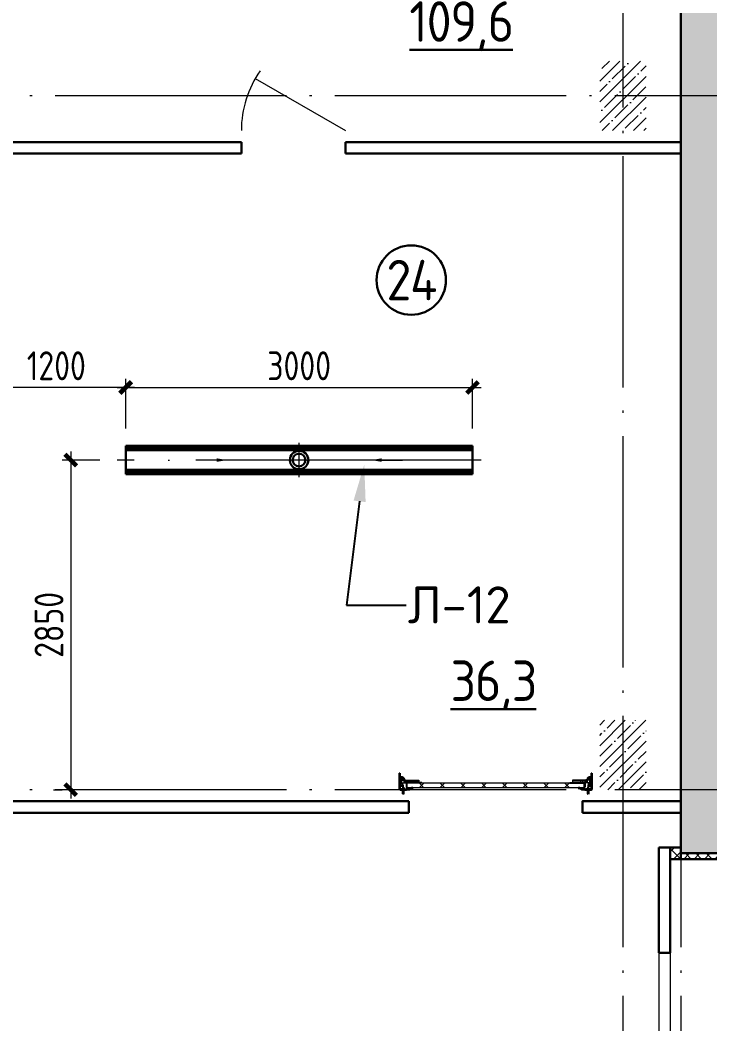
# Model space of a CAD drawing. Extents: x -965262 to 1142518, y -357520 to 71675.
# Drawn here: x -21191 to -15225, y -225177 to -216497 of the extents above; entities that cross this region are included whole.
import ezdxf
from ezdxf import colors
from ezdxf.entities.mleader import LeaderData, LeaderLine
from ezdxf.math import Vec2, Vec3

# ---------------------------------------------------------------- set-up
doc = ezdxf.new("R2010")
doc.units = 0
doc.header["$LTSCALE"] = 10
doc.linetypes.add('ACAD_ISO04W100', pattern=[30, 24, -3, 0, -3])
doc.linetypes.add('DOTE', pattern=[2.42, 2, -0.2, 0.02, -0.2])
doc.layers.get('0').update_dxf_attribs({"linetype": 'CONTINUOUS', "lineweight": 30})
doc.layers.get('Defpoints').update_dxf_attribs({"linetype": 'CONTINUOUS'})
doc.layers.add('DOTE', color=7, linetype='DOTE', lineweight=9)
doc.layers.add('Полы_лотки', color=7, linetype='CONTINUOUS', lineweight=30)
doc.styles.add('GOST-2.304_Type-B', font='isocpeur.ttf', dxfattribs={"width": 0.9})
doc.styles.get("Standard").update_dxf_attribs({"font": 'isocpeur.ttf', "height": 300})
doc.styles.add('ГОСТ 2м', font='isocpeur.ttf', dxfattribs={"width": 0.8, "height": 250})
doc.dimstyles.new('ГОСТ 2м', dxfattribs={"dimtxt": 250, "dimasz": 100, "dimexe": 75, "dimexo": 150, "dimgap": 62.5, "dimtad": 1, "dimdec": 0, "dimtxsty": 'ГОСТ 2м', "dimblk": 'ARCHTICK', "dimcen": 150, "dimdle": 75, "dimclrd": 256, "dimclre": 256, "dimclrt": 256, "dimadec": 0, "dimazin": 0, "dimtfac": 1, "dimtdec": 0, "dimtmove": 0, "dimatfit": 3, "dimldrblk": 'OBLIQUE', "dimfxl": 1, "dimlwd": 15, "dimlwe": 15, "dimarcsym": 0})
pattern_1 = [(45, (-49229.33, -272886.6), (-89.80256, 89.80256), []), (45, (-49139.53, -272886.6), (-89.80256, 89.80256), [158.75, -31.75, 0, -31.75])]

# ---------------------------------------------------------------- blocks, each defined once
blk = doc.blocks.new('anchor.bolt')
for p, q in [((-0.07, 0), (-0.07, -0.72)), ((0.07, 0), (0.07, -0.06)), ((-0.1, -0.04), (-0.07, -0.03)), ((-0.1, -0.04), (0.09, -0.06)), ((0.07, -0.07), (-0.1, -0.04)), ((-0.1, -0.11), (-0.07, -0.1)), ((-0.1, -0.11), (0.09, -0.13)), ((0.07, -0.14), (-0.1, -0.11)), ((-0.1, -0.18), (-0.07, -0.17)), ((-0.1, -0.18), (0.09, -0.2)), ((0.07, -0.21), (-0.1, -0.18)), ((-0.1, -0.25), (-0.07, -0.24)), ((-0.1, -0.25), (0.09, -0.27)), ((0.07, -0.28), (-0.1, -0.25)), ((-0.1, -0.32), (-0.07, -0.31)), ((-0.1, -0.32), (0.09, -0.34)), ((0.07, -0.35), (-0.1, -0.32)), ((-0.1, -0.39), (-0.07, -0.38)), ((-0.1, -0.39), (0.09, -0.41)), ((0.07, -0.42), (-0.1, -0.39)), ((-0.1, -0.46), (-0.07, -0.45)), ((-0.1, -0.46), (0.09, -0.48)), ((0.07, -0.49), (-0.1, -0.46)), ((-0.1, -0.53), (-0.07, -0.52)), ((-0.1, -0.53), (0.09, -0.55)), ((0.07, -0.56), (-0.1, -0.53)), ((-0.09, -0.6), (-0.07, -0.59)), ((-0.09, -0.6), (0.09, -0.62)), ((0.07, -0.63), (-0.09, -0.6)), ((-0.07, -0.72), (0, -0.8)), ((-0.04, -0.62), (-0.06, -0.63)), ((-0.06, -0.64), (-0.06, -0.63)), ((-0.06, -0.73), (-0.06, -0.64)), ((0, -0.79), (-0.06, -0.73)), ((-0.01, -0.63), (-0.04, -0.62)), ((-0.03, -0.63), (0, -0.79)), ((-0.03, -0.63), (0.01, -0.78)), ((-0.02, -0.63), (0.01, -0.77)), ((-0.01, -0.63), (0.02, -0.76)), ((0.03, -0.69), (-0.01, -0.63)), ((0, -0.64), (0.03, -0.75)), ((0, -0.8), (0.07, -0.72)), ((0, -0.79), (0.03, -0.74)), ((0.01, -0.66), (0.03, -0.74)), ((0.03, -0.74), (0.03, -0.69)), ((0.07, -0.06), (0.09, -0.06)), ((0.09, -0.06), (0.07, -0.07)), ((0.07, -0.07), (0.07, -0.13)), ((0.07, -0.13), (0.09, -0.13)), ((0.09, -0.13), (0.07, -0.14)), ((0.07, -0.14), (0.07, -0.2)), ((0.07, -0.2), (0.09, -0.2)), ((0.09, -0.2), (0.07, -0.21)), ((0.07, -0.21), (0.07, -0.27)), ((0.07, -0.27), (0.09, -0.27)), ((0.09, -0.27), (0.07, -0.28)), ((0.07, -0.28), (0.07, -0.34)), ((0.07, -0.33), (0.09, -0.34)), ((0.09, -0.34), (0.07, -0.35)), ((0.07, -0.35), (0.07, -0.41)), ((0.07, -0.4), (0.09, -0.41)), ((0.09, -0.41), (0.07, -0.42)), ((0.07, -0.42), (0.07, -0.48)), ((0.07, -0.47), (0.09, -0.48)), ((0.09, -0.48), (0.07, -0.49)), ((0.07, -0.49), (0.07, -0.55)), ((0.07, -0.55), (0.09, -0.55)), ((0.09, -0.55), (0.07, -0.56)), ((0.07, -0.56), (0.07, -0.62)), ((0.09, -0.62), (0.07, -0.63)), ((0.07, -0.62), (0.09, -0.62)), ((0.07, -0.63), (0.07, -0.72))]:
    blk.add_line(p, q)
blk.add_arc((0.16, -0.64), 0.222, 187.9982, 219.836)
blk = doc.blocks.new('Крепеж_ворот')
at = {"lineweight": 15}
h = blk.add_hatch(dxfattribs=at)
h.set_pattern_fill('ANSI31', color=256, scale=2, angle=180)
h.set_pattern_definition([(225, (746089.599, 74802.7244), (4.49013, -4.49013), [])])
h.paths.add_polyline_path([(746087.1, 74804.1), (746087.1, 74801.6), (746091.1, 74801.6), (746094.2, 74801.9), (746094.2, 74804.1)], flags=17)
h.paths.add_polyline_path([(746116.4, 74801.6, 0.165118), (746119.9, 74802.8), (746124.2, 74806.1, -0.301689), (746131.4, 74806.6), (746134.8, 74804.7, 0.130081), (746137.5, 74803.9), (746142.2, 74803.9), (746142.2, 74806.4), (746137.5, 74806.4, -0.130081), (746136, 74806.9), (746132.6, 74808.8, 0.301689), (746122.7, 74808.1), (746118.3, 74804.7, -0.165112), (746116.4, 74804.1), (746064.1, 74804.1, -0.414223), (746061, 74807.2), (746061, 74868.5), (746059.4, 74868.5), (746059.4, 74868.8), (746059.4, 74869.5), (746059.4, 74870.5), (746059.4, 74870.7), (746059.4, 74871.7), (746059.4, 74872.2), (746059.4, 74873.2), (746059.4, 74873.9), (746059.4, 74874.7), (746059.4, 74875.6), (746059.4, 74876.1), (746059.4, 74877.1), (746059.4, 74877.4), (746059.4, 74878.3), (746059.4, 74879.1), (746059.4, 74879.4), (746061, 74879.4), (746061, 74944.5), (746058.5, 74944.5), (746058.5, 74807.2, 0.41422), (746064.1, 74801.6)])
h = blk.add_hatch(dxfattribs=at)
h.set_pattern_fill('ANSI31', color=256, scale=2, angle=90)
h.set_pattern_definition([(135, (736343.8085, 75928.334), (-4.490128, -4.490128), [])])
edge = h.paths.add_edge_path()
edge.add_ellipse((746065.1, 74838.4), major_axis=(-1.67, 1.67), ratio=1, start_angle=45, end_angle=135, ccw=False)
edge.add_line((746062.7, 74838.4), (746062.7, 74868.5))
edge.add_line((746062.7, 74868.5), (746061, 74868.5))
edge.add_line((746061, 74868.5), (746061, 74838.4))
edge.add_ellipse((746065.1, 74838.4), major_axis=(-2.89, 2.89), ratio=1, start_angle=45, end_angle=135)
edge.add_line((746065.1, 74834.3), (746096.6, 74834.3))
edge.add_line((746096.6, 74834.3), (746096.6, 74836))
edge.add_line((746096.6, 74836), (746065.1, 74836))
edge = h.paths.add_edge_path()
edge.add_ellipse((746065.1, 74890.2), major_axis=(2.89, 2.89), ratio=1, start_angle=106, end_angle=135)
edge.add_line((746061, 74890.2), (746061, 74879.4))
edge.add_line((746061, 74879.4), (746062.7, 74879.4))
edge.add_line((746062.7, 74879.4), (746062.7, 74890.4))
edge.add_ellipse((746065.1, 74890.2), major_axis=(-1.67, 1.67), ratio=1, start_angle=16, end_angle=45, ccw=False)
edge.add_line((746063, 74891.3), (746069.9, 74903.7))
edge.add_ellipse((746079.1, 74898.6), major_axis=(7.45, 7.45), ratio=1, start_angle=-3, end_angle=106, ccw=False)
edge.add_line((746086.9, 74905.7), (746097.5, 74893.9))
edge.add_line((746097.5, 74893.9), (746098.8, 74895.1))
edge.add_line((746098.8, 74895.1), (746088.2, 74906.8))
edge.add_ellipse((746079.1, 74898.6), major_axis=(8.67, 8.67), ratio=1, start_angle=-3, end_angle=106)
edge.add_line((746068.4, 74904.5), (746061.5, 74892.1))
h = blk.add_hatch(color=256, dxfattribs=at)
h.dxf.hatch_style = 1
h.paths.add_polyline_path([(746145.9, 74808.8), (746142.6, 74809.8, 0.10613), (746142.5, 74809.9), (746136.4, 74809.3, -0.181324), (746135.1, 74809.6, 0.335683), (746120.2, 74809.1, -0.119126), (746118.6, 74808.6, 0.371631), (746118, 74808.1), (746117.9, 74807.6, 0.451909), (746118.5, 74806.9, 0.124341), (746121, 74807.6, -0.343618), (746134.1, 74808.2, 0.181324), (746136.5, 74807.6), (746142.5, 74808.2, -0.110452), (746142.6, 74808.2), (746147.2, 74806.6, -0.710497), (746147.2, 74805.5), (746142.6, 74803.9), (746135.7, 74803.9, -0.178994), (746132.7, 74805, 0.369834), (746129.7, 74805, -0.178993), (746126.6, 74803.9), (746122.2, 74803.9, 0.120709), (746121.9, 74803.8), (746119.7, 74802.7, -0.017147), (746119.4, 74802.4, 0.538795), (746119.6, 74802.2), (746127.3, 74802.2, 0.207608), (746130.7, 74803.7, -0.433918), (746131.6, 74803.7, 0.207608), (746135.1, 74802.2), (746142.5, 74802.2, 0.079707), (746142.6, 74802.2), (746147.7, 74803.9, 0.461502), (746149, 74807.1, -0.250825), (746149.1, 74807.6, -0.128039), (746173.1, 74815.5, 0.416657), (746173.7, 74816.2), (746173.6, 74816.9, 0.409849), (746173, 74817.5, 0.127248)])
for p, q in [((746058.5, 74807.2), (746058.5, 74944.5)), ((746058.5, 74944.5), (746061, 74944.5)), ((746061, 74879.4), (746061, 74944.5)), ((746086.9, 74905.7), (746097.5, 74893.9)), ((746088.2, 74906.8), (746098.8, 74895.1)), ((746059.4, 74879.4), (746062.7, 74879.4)), ((746059.4, 74868.5), (746059.4, 74879.4)), ((746059.4, 74868.5), (746062.7, 74868.5)), ((746061, 74879.4), (746061, 74890.2)), ((746061, 74807.2), (746061, 74868.5)), ((746061, 74838.4), (746061, 74868.5)), ((746068.4, 74904.5), (746061.5, 74892.1)), ((746062.7, 74838.4), (746062.7, 74890.2)), ((746063.6, 74883), (746062.7, 74883)), ((746063.6, 74864.9), (746062.7, 74864.9)), ((746069.9, 74903.7), (746063, 74891.3)), ((746063.6, 74883), (746063.6, 74873.9)), ((746067.2, 74880.2), (746063.6, 74883)), ((746063.6, 74873.9), (746063.6, 74864.9)), ((746067.2, 74867.6), (746063.6, 74864.9)), ((746064.1, 74875.1), (746064.1, 74872.8)), ((746096.6, 74836), (746065.1, 74836)), ((746096.6, 74834.3), (746065.1, 74834.3)), ((746067.2, 74880.2), (746067.2, 74875.1)), ((746067.2, 74872.8), (746067.2, 74867.6)), ((746096.6, 74834.3), (746096.6, 74836)), ((746097.5, 74893.9), (746098.8, 74895.1)), ((746064.1, 74804.1), (746116.4, 74804.1)), ((746064.1, 74801.6), (746116.4, 74801.6)), ((746079, 74805.9), (746102.4, 74805.9)), ((746079, 74805.9), (746079, 74804.1)), ((746079, 74804.1), (746102.4, 74804.1)), ((746082.5, 74814.1), (746081.2, 74813.3)), ((746081.2, 74813.3), (746081.2, 74805.9)), ((746098.9, 74814.1), (746082.5, 74814.1)), ((746085.9, 74813.3), (746085.9, 74805.9)), ((746095.4, 74813.3), (746095.4, 74805.9)), ((746098.9, 74814.1), (746100.1, 74813.3)), ((746100.1, 74813.3), (746100.1, 74805.9)), ((746102.4, 74805.9), (746102.4, 74804.1)), ((746118.3, 74804.7), (746122.7, 74808.1)), ((746119.9, 74802.8), (746124.2, 74806.1)), ((746134.8, 74804.7), (746131.4, 74806.6)), ((746136, 74806.9), (746132.6, 74808.8)), ((746142.2, 74806.4), (746137.5, 74806.4)), ((746137.5, 74803.9), (746142.2, 74803.9)), ((746142.2, 74806.4), (746142.2, 74803.9)), ((746142.2, 74803.9), (746142.2, 74806.4)), ((746142.6, 74803.9), (746147.2, 74805.5)), ((746142.6, 74802.2), (746147.7, 74803.9)), ((746173.6, 74816.9), (746173.7, 74816.2))]:
    blk.add_line(p, q)
for p, q in [((746061, 74879.4), (746061, 74881.3)), ((746061, 74833.9), (746061, 74868.5)), ((746062.7, 74883), (746062.7, 74873.9)), ((746062.7, 74873.9), (746062.7, 74864.9)), ((746073.1, 74841.7), (746073.1, 74905.2)), ((746073.1, 74895.8), (746076.7, 74892.3)), ((746073.1, 74851), (746076.7, 74854.6)), ((746074.3, 74885.9), (746074.3, 74861)), ((746074.3, 74879.9), (746075.7, 74879.9)), ((746074.3, 74867), (746075.7, 74867)), ((746076.9, 74873.4), (746075.7, 74879.9)), ((746075.7, 74879.9), (746075.7, 74867)), ((746076.9, 74873.4), (746075.7, 74867)), ((746076, 74885.9), (746076, 74882.6)), ((746076, 74864.3), (746076, 74861)), ((746076.2, 74882.6), (746076.2, 74885.6)), ((746076.2, 74885.6), (746076.8, 74885.6)), ((746076.2, 74864.3), (746076.2, 74882.6)), ((746076.2, 74864.3), (746076.2, 74861.3)), ((746076.2, 74861.3), (746076.8, 74861.3)), ((746076.8, 74885.6), (746076.8, 74892)), ((746076.8, 74861.3), (746076.8, 74854.9)), ((746081.4, 74897.6), (746081.4, 74886.4)), ((746081.4, 74849.3), (746081.4, 74860.5)), ((746087.4, 74898), (746081.7, 74897.9)), ((746087.4, 74848.8), (746081.7, 74848.9)), ((746082.1, 74885.6), (746087.4, 74885.6)), ((746082.1, 74861.3), (746087.4, 74861.3)), ((746087.4, 74899.5), (746087.4, 74898)), ((746087.4, 74885.6), (746087.4, 74898)), ((746087.4, 74885.6), (746098.3, 74885.6)), ((746087.4, 74848.7), (746087.4, 74861.3)), ((746087.4, 74861.3), (746098.3, 74861.3)), ((746087.4, 74847.4), (746087.4, 74848.8)), ((746098.7, 74885.2), (746098.7, 74882.6)), ((746098.7, 74882.6), (746098.7, 74864.3)), ((746098.7, 74881.6), (746099.8, 74881.6)), ((746098.7, 74865.3), (746099.8, 74865.3)), ((746098.7, 74861.6), (746098.7, 74864.3)), ((746099.8, 74861.2), (746099.8, 74885.7)), ((746099.8, 74885.7), (746110.3, 74885.7)), ((746099.8, 74861.2), (746110.3, 74861.2)), ((746110.3, 74861.2), (746110.3, 74885.7)), ((746110.3, 74881.5), (746224.7, 74881.5)), ((746110.3, 74865.4), (746212.5, 74865.4)), ((746113.8, 74877.2), (746224.7, 74877.2)), ((746250.5, 74858.8), (746250.5, 74862.8))]:
    blk.add_line(p, q, dxfattribs=at)
at = {"lineweight": 15, "ltscale": 0.5}
for p, q in [((746076, 74885.9), (746074.3, 74885.9)), ((746076, 74861), (746074.3, 74861))]:
    blk.add_line(p, q, dxfattribs=at)
at = {"lineweight": 15, "extrusion": (-1.7375e-14, 1, 0)}
for p, q in [((746112.7, 74883.6), (746224.7, 74883.6)), ((746112.7, 74863.2), (746112.7, 74883.6)), ((746112.7, 74863.2), (746135.6, 74863.2)), ((746116.7, 74856.9), (746116.7, 74828.9)), ((746117.3, 74826.3), (746119, 74822.8)), ((746119, 74822.8), (746122.6, 74824.6)), ((746120.8, 74856.9), (746120.8, 74828.9)), ((746122.6, 74824.6), (746120.9, 74828)), ((746122.6, 74863.2), (746122.6, 74862.8)), ((746250.5, 74862.8), (746122.6, 74862.8)), ((746250.5, 74858.8), (746122.6, 74858.8)), ((746123.8, 74840), (746123.8, 74848.8)), ((746135.6, 74881.9), (746156.6, 74881.9)), ((746135.6, 74863.2), (746135.6, 74881.9)), ((746156.6, 74881.9), (746156.6, 74863.2)), ((746156.6, 74863.2), (746212.5, 74863.2))]:
    blk.add_line(p, q, dxfattribs=at)
at = {"lineweight": 15, "ltscale": 0.5, "extrusion": (-1.7375e-14, 1, 0)}
for p, q in [((746112.7, 74879.5), (746224.7, 74879.5)), ((746135.6, 74865.8), (746112.7, 74865.8)), ((746114.9, 74871.2), (746120.4, 74871.2)), ((746120.8, 74856.9), (746116.7, 74856.9)), ((746117.2, 74851.9), (746116.7, 74853.9)), ((746120.8, 74840.1), (746116.7, 74840.1)), ((746117.2, 74836.9), (746116.7, 74835)), ((746120.8, 74829.2), (746116.7, 74829.2)), ((746119.8, 74839), (746119.8, 74849.8)), ((746123.8, 74847.8), (746119.8, 74847.8)), ((746123.8, 74841), (746119.8, 74841)), ((746122.6, 74868.9), (746122.6, 74863.2)), ((746122.6, 74862.8), (746122.6, 74858.8)), ((746139.7, 74862.8), (746139.7, 74858.8)), ((746152.5, 74862.8), (746152.5, 74858.8)), ((746212.5, 74865.8), (746156.6, 74865.8)), ((746173.5, 74862.8), (746173.5, 74858.8))]:
    blk.add_line(p, q, dxfattribs=at)
at = {"lineweight": 15, "extrusion": (-2.77556e-16, -1, 0)}
for p, q in [((746224.7, 74865.6), (746113.8, 74865.6)), ((746128, 74865.6), (746128, 74863.3)), ((746137.6, 74865.6), (746137.6, 74863.3)), ((746164.4, 74865.6), (746164.4, 74863.3)), ((746174, 74865.6), (746174, 74863.3)), ((746200.8, 74865.6), (746200.8, 74863.3)), ((746210.4, 74865.6), (746210.4, 74863.3)), ((746224.7, 74883.6), (746224.7, 74863.3))]:
    blk.add_line(p, q, dxfattribs=at)
at = {"extrusion": (-1, -4.26669e-14, 0)}
for p, q in [((746117.9, 74807.6), (746118, 74808.1)), ((746136.4, 74809.3), (746142.5, 74809.9)), ((746142.5, 74808.2), (746136.5, 74807.6)), ((746142.6, 74809.8), (746145.9, 74808.8)), ((746147.2, 74806.6), (746142.6, 74808.2))]:
    blk.add_line(p, q, dxfattribs=at)
at = {"extrusion": (-1, -4.2422e-14, 1.22461e-16)}
for p, q in [((746119.5, 74802.5), (746121.9, 74803.8)), ((746127.3, 74802.2), (746119.6, 74802.2)), ((746122.2, 74803.9), (746126.6, 74803.9)), ((746142.5, 74802.2), (746135.1, 74802.2)), ((746135.7, 74803.9), (746142.5, 74803.9))]:
    blk.add_line(p, q, dxfattribs=at)
at = {"lineweight": 15}
for centre, radius, start, end in [((746079.1, 74899.5), 8.28, 0, 136.00967), ((746079.1, 74847.4), 8.28, 223.99033, 0), ((746077, 74882.6), 0.956, 180, 270), ((746077, 74864.3), 0.956, 90, 180), ((746077, 74882.6), 0.75, 180, 270), ((746077, 74864.3), 0.75, 90, 180), ((746076.4, 74892), 0.375, 0, 45), ((746076.4, 74854.9), 0.375, 315, 0), ((746081.8, 74897.6), 0.375, 91, 180), ((746082.1, 74886.4), 0.75, 180, 270), ((746082.1, 74860.5), 0.75, 90, 180), ((746081.8, 74849.3), 0.375, 180, 269), ((746098.3, 74885.2), 0.375, 0, 90), ((746098.3, 74861.6), 0.375, 270, 0), ((746122.6, 74856.9), 5.92, 90, 180), ((746122.6, 74828.9), 5.92, 180, 199.64644), ((746122.6, 74856.9), 1.87, 90, 180), ((746128.6, 74855.4), 8.15, 194.99861, 233.92136), ((746128.6, 74833.4), 8.15, 126.07864, 165.00139), ((746122.6, 74828.9), 1.87, 180, 185.53127)]:
    blk.add_arc(centre, radius, start, end, dxfattribs=at)
at = {"lineweight": 15, "ltscale": 0.5}
for centre, radius, start, end in [((746119.4, 74852.5), 2.25, 195, 270), ((746119.4, 74836.4), 2.25, 90, 165), ((746119.4, 74849.8), 0.375, 0, 90), ((746119.4, 74839), 0.375, 270, 0)]:
    blk.add_arc(centre, radius, start, end, dxfattribs=at)
for centre, radius, start, end in [((746064.1, 74807.2), 5.62, 180, 270), ((746064.1, 74807.2), 3.11, 180, 270), ((746082.1, 74803.7), 10.4, 68.27529, 87.87816), ((746090.7, 74797.9), 16.2, 73.30599, 107.29197), ((746099.2, 74803.7), 10.4, 92.12184, 111.72471), ((746116.4, 74807.2), 3.11, 270, 307.50429), ((746116.4, 74807.2), 5.62, 270, 307.50429), ((746118.5, 74807.5), 0.586, 173.27112, 270.54696), ((746118.6, 74808), 0.586, 91.72469, 173.27112), ((746118.5, 74812.1), 5.21, 270.54696, 298.89834), ((746118.4, 74812.1), 3.52, 271.72469, 298.89834), ((746128, 74799.4), 12.4, 54.89026, 129.11428), ((746128, 74799.4), 10.7, 54.89026, 130.74476), ((746128.2, 74801), 8.97, 60.35337, 127.50429), ((746128.2, 74801), 8.97, 60.35337, 127.50429), ((746128.2, 74801), 8.97, 60.35337, 127.50429), ((746128.2, 74801), 6.46, 60.35337, 127.50429), ((746136.2, 74811.1), 3.54, 234.89026, 276), ((746137.5, 74809.6), 5.62, 240.35337, 270), ((746136.2, 74811.1), 1.86, 234.89026, 276), ((746137.5, 74809.6), 3.11, 240.35337, 270), ((746142.5, 74809.6), 0.292, 71.76748, 96), ((746142.5, 74807.9), 0.292, 70.78733, 96), ((746176.2, 74760.8), 56.8, 93.28053, 122.28779), ((746147, 74806), 0.562, 289.21267, 70.78733), ((746147, 74806), 2.25, 288.22907, 27.3228), ((746149.6, 74807.3), 0.586, 151, 207.3228), ((746176.3, 74765.4), 50.3, 93.65928, 122.84475), ((746173, 74816.9), 0.6, 4.13569, 93.28053), ((746173.1, 74816.1), 0.6, 273.65928, 4.13569)]:
    blk.add_arc(centre, radius, start, end)
at = {"extrusion": (-1.22461e-16, -5.20252e-30, -1)}
for centre, radius, start, end in [((-746119.6, 74802.4), 0.187, 270, 62.46874), ((-746122.2, 74803.3), 0.586, 62.46874, 90), ((-746126.6, 74808.6), 4.69, 229.40766, 270), ((-746127.3, 74806.9), 4.69, 223.08626, 270), ((-746131.2, 74803.2), 2.32, 49.40766, 130.59234), ((-746131.2, 74803.2), 0.637, 43.08626, 136.91374), ((-746135.1, 74806.9), 4.69, 270, 316.91374), ((-746135.7, 74808.6), 4.69, 270, 310.59234), ((-746142.5, 74804.2), 0.292, 250.78733, 270), ((-746142.5, 74802.5), 0.292, 251.77093, 270)]:
    blk.add_arc(centre, radius, start, end, dxfattribs=at)
at = {"extrusion": (0, 0, -1)}
for centre, major_axis, start_param, end_param in [((746079.1, 74898.6), (8.67, 8.67), 4.433136, 6.335545), ((746079.1, 74898.6), (7.45, 7.45), 4.433136, 6.335545), ((746065.1, 74890.2), (2.89, 2.89), 3.926991, 4.433136), ((746065.1, 74838.4), (-2.89, 2.89), 3.926991, 5.497787), ((746065.1, 74890.2), (-1.67, 1.67), 5.497787, 6.003933), ((746065.1, 74838.4), (-1.67, 1.67), 3.926991, 5.497787)]:
    blk.add_ellipse(centre, major_axis=major_axis, ratio=1, start_param=start_param, end_param=end_param, dxfattribs=at)
for points in [[(746067.2, 74875.1), (746065.9, 74875.1), (746064.1, 74875.1)], [(746064.1, 74872.8), (746065.9, 74872.8), (746067.2, 74872.8)]]:
    blk.add_rational_spline(points, [1, 1.01284142743, 1], degree=2)
at = {"lineweight": 15, "ltscale": 0.5}
for points, knots in [([(746114.9, 74871.2), (746114.7, 74871.2), (746114.4, 74871.2), (746113.8, 74871.5), (746113.6, 74871.6), (746113.2, 74872), (746113, 74872.3), (746112.8, 74872.8), (746112.7, 74873.1), (746112.7, 74873.4)], [0.37141352, 0.37141352, 0.37141352, 0.37141352, 0.39402571, 0.39402571, 0.41663789, 0.41663789, 0.43959523, 0.43959523, 0.46255257, 0.46255257, 0.46255257, 0.46255257]), ([(746122.6, 74868.9), (746122.6, 74869.2), (746122.6, 74869.5), (746122.3, 74870.1), (746122.2, 74870.3), (746121.8, 74870.7), (746121.5, 74870.9), (746121, 74871.1), (746120.7, 74871.2), (746120.4, 74871.2)], [0.28027447, 0.28027447, 0.28027447, 0.28027447, 0.30323181, 0.30323181, 0.32618916, 0.32618916, 0.34880134, 0.34880134, 0.37141352, 0.37141352, 0.37141352, 0.37141352])]:
    blk.add_open_spline(points, degree=3, knots=knots, dxfattribs=at)
at = {"lineweight": 15}
for points in [[(746117.1, 74826.9), (746117.1, 74826.7), (746117.2, 74826.5), (746117.3, 74826.3)], [(746120.9, 74828), (746120.9, 74828.2), (746120.8, 74828.5), (746120.8, 74828.7)]]:
    blk.add_open_spline(points, degree=3, dxfattribs=at)
at = {"xscale": -50.80000000000001, "yscale": 50.80000000000001, "zscale": 50.80000000000001}
blk.add_blockref('anchor.bolt', (746090.7, 74804.1), dxfattribs=at)
blk = doc.blocks.new('_ArchTick')
at = {"color": 0, "linetype": 'ByBlock', "lineweight": 0, "const_width": 0.4}
blk.add_lwpolyline([(-0.5, -0.5), (0.5, 0.5)], dxfattribs=at)
blk = doc.blocks.new('*D1480')
at = {"lineweight": 15, "transparency": 16777216}
for p, q in [((-20753.3, -220226.9), (-20753.3, -223227.1)), ((-20501.1, -220301.9), (-20828.3, -220301.9)), ((-20903.3, -223152.1), (-20828.3, -223152.1))]:
    blk.add_line(p, q, dxfattribs=at)
at = {"layer": 'Defpoints', "color": 0, "lineweight": 15, "transparency": 16777216}
for p in [(-20351.1, -220301.9, -11610.3), (-20753.3, -223152.1), (-20753.3, -223152.1)]:
    blk.add_point(p, dxfattribs=at)
at = {"lineweight": 15, "transparency": 16777216, "xscale": 100, "yscale": 100, "zscale": 100}
for p, rotation in [((-20753.3, -220301.9), 90), ((-20753.3, -223152.1), 270)]:
    blk.add_blockref('_ArchTick', p, dxfattribs=dict(at, rotation=rotation))
at = {"lineweight": 15, "transparency": 16777216, "insert": (-20940.8, -221727), "char_height": 250, "attachment_point": 5, "rotation": 90, "style": 'ГОСТ 2м'}
blk.add_mtext('2850', dxfattribs=at)
blk = doc.blocks.new('_Oblique')
at = {"color": 0, "linetype": 'ByBlock', "lineweight": -2}
blk.add_line((-0.5, -0.5), (0.5, 0.5), dxfattribs=at)
blk = doc.blocks.new('*D1481')
at = {"lineweight": 15, "transparency": 16777216}
for p, q in [((-21477.4, -219524.2), (-21477.4, -219599.2)), ((-20202.5, -219674.2), (-21552.4, -219674.2)), ((-20277.5, -220029.4), (-20277.5, -219599.2))]:
    blk.add_line(p, q, dxfattribs=at)
at = {"layer": 'Defpoints', "color": 0, "lineweight": 15, "transparency": 16777216}
for p in [(-21477.4, -219674.2), (-21477.4, -219674.2), (-20277.5, -220179.4, -11610.3)]:
    blk.add_point(p, dxfattribs=at)
at = {"lineweight": 15, "transparency": 16777216, "xscale": 100, "yscale": 100, "zscale": 100, "rotation": 180}
blk.add_blockref('_ArchTick', (-21477.4, -219674.2), dxfattribs=at)
at = {"lineweight": 15, "transparency": 16777216, "xscale": 100, "yscale": 100, "zscale": 100}
blk.add_blockref('_ArchTick', (-20277.5, -219674.2), dxfattribs=at)
at = {"lineweight": 15, "transparency": 16777216, "insert": (-20877.5, -219486.7), "char_height": 250, "attachment_point": 5, "style": 'ГОСТ 2м'}
blk.add_mtext('1200', dxfattribs=at)
blk = doc.blocks.new('*D1482')
at = {"lineweight": 15, "transparency": 16777216}
for p, q in [((-20352.5, -219674.2), (-17202.5, -219674.2)), ((-20277.5, -220029.4), (-20277.5, -219599.2)), ((-17277.5, -220029.4), (-17277.5, -219599.2))]:
    blk.add_line(p, q, dxfattribs=at)
at = {"layer": 'Defpoints', "color": 0, "lineweight": 15, "transparency": 16777216}
for p in [(-17277.5, -219674.2), (-20277.5, -220179.4, -11610.3), (-17277.5, -220179.4, -11610.3)]:
    blk.add_point(p, dxfattribs=at)
at = {"lineweight": 15, "transparency": 16777216, "xscale": 100, "yscale": 100, "zscale": 100, "rotation": 180}
blk.add_blockref('_ArchTick', (-20277.5, -219674.2), dxfattribs=at)
at = {"lineweight": 15, "transparency": 16777216, "xscale": 100, "yscale": 100, "zscale": 100}
blk.add_blockref('_ArchTick', (-17277.5, -219674.2), dxfattribs=at)
at = {"lineweight": 15, "transparency": 16777216, "insert": (-18777.5, -219486.7), "char_height": 250, "attachment_point": 5, "style": 'ГОСТ 2м'}
blk.add_mtext('3000', dxfattribs=at)

msp = doc.modelspace()

# ---------------------------------------------------------------- hatches: boundary and pattern name
at = {"lineweight": 15}
h = msp.add_hatch(dxfattribs=at)
h.set_pattern_fill('ANSI35', scale=40, style=0)
h.set_pattern_definition([(45, (-3068349.36, -168260.28), (-179.605122, 179.605122), []), (45, (-3068169.76, -168260.28), (-179.605122, 179.605122), [317.5, -63.5, 0, -63.5])])
h.paths.add_polyline_path([(-5347.4, -223302.1), (-5500.6, -223302.1), (-7657.4, -223307.6), (-7657.4, -223702.1), (-5347.4, -223702.1)])
h.paths.add_polyline_path([(-14487.4, -223702.1), (-15477.4, -223702.1), (-15477.4, -198602.1), (-14397.1, -198602.1), (-14397.1, -199002.1), (-15097.4, -199002.1), (-15097.4, -223302.1), (-14487.4, -223302.1)])
h.paths.add_polyline_path([(-13487.4, -223702.1), (-11347.4, -223702.1), (-11347.4, -223302.1), (-13487.4, -223302.1)])
h.paths.add_polyline_path([(-9547.4, -223707.6), (-8657.4, -223702.1), (-8657.4, -223302.1), (-9547.4, -223307.6)])
h.paths.add_polyline_path([(-3547.4, -223702.1), (-3547.4, -223302.1), (-2797.4, -223302.1), (-2797.4, -222552.3), (-2397.4, -222552.3), (-2397.4, -223701.7), (-3547.4, -223702.1)])
h.paths.add_polyline_path([(-2797.4, -220752.1), (-2397.4, -220752.1), (-2397.4, -219552.1), (-2797.4, -219552.1)])
h.paths.add_polyline_path([(-2797.4, -217752.3), (-2397.4, -217752.3), (-2397.4, -216552.3), (-2797.4, -216552.3)])
h.paths.add_polyline_path([(-2797.4, -214752.3), (-2397.4, -214752.3), (-2397.4, -213552.3), (-2797.4, -213552.3)])
h.paths.add_polyline_path([(-2797.4, -211752.3), (-2397.4, -211752.3), (-2397.4, -210552.3), (-2797.4, -210552.3)])
h.paths.add_polyline_path([(-2797.4, -208752.1), (-2397.4, -208752.1), (-2397.4, -207552.1), (-2797.4, -207552.1)])
h.paths.add_polyline_path([(-2797.4, -205752.1), (-2397.4, -205752.1), (-2397.4, -204552.1), (-2797.4, -204552.1)])
h.paths.add_polyline_path([(-2797.4, -202752.1), (-2397.4, -202752.1), (-2397.4, -201552.1), (-2797.4, -201552.1)])
h.paths.add_polyline_path([(-2797.4, -199752.3), (-2797.4, -199002.1), (-3548.2, -199002.1), (-3547.4, -198602.1), (-2397.4, -198602.1), (-2397.4, -199752.1), (-2797.4, -199752.1)])
h.paths.add_polyline_path([(-6548.2, -199002.1), (-5348.2, -199002.1), (-5348.2, -198602.1), (-6548.2, -198602.1)])
h.paths.add_polyline_path([(-13497.1, -198997.6), (-8347.4, -198997.6), (-8347.4, -198602.1), (-13497.1, -198602.1)])
h = msp.add_hatch(dxfattribs=at)
h.set_pattern_fill('ANSI35', scale=20, style=0)
h.set_pattern_definition(pattern_1)
h.paths.add_polyline_path([(-15777.4, -216852.1), (-16177.4, -216852.1), (-16177.4, -217452.1), (-15777.4, -217452.1)])
h = msp.add_hatch(dxfattribs=at)
h.set_pattern_fill('ANSI35', scale=20, style=0)
h.set_pattern_definition(pattern_1)
h.paths.add_polyline_path([(-15777.4, -222552.1), (-16177.4, -222552.1), (-16177.4, -223152.1), (-15777.4, -223152.1)])
h = msp.add_hatch(dxfattribs=at)
h.set_pattern_fill('ANSI37', scale=40, angle=90)
h.set_pattern_definition([(135, (-18437.01, -223115.33), (-89.8026, -89.8026), []), (225, (-18437.01, -223115.33), (89.8026, -89.8026), [])])
h.paths.add_polyline_path([(-17843.8, -223096.2), (-18943.8, -223096.2), (-18943.8, -223136.2), (-17843.8, -223136.2)], flags=16)
h.paths.add_polyline_path([(-16311.1, -223096.2), (-18943.8, -223096.2), (-18943.8, -223136.2), (-16311.1, -223136.2)])
h = msp.add_hatch(dxfattribs=at)
h.set_pattern_fill('ANSI37', scale=20, angle=90, style=0)
h.set_pattern_definition([(135, (-49229.33, -272886.6), (-44.90128, -44.90128), []), (225, (-49229.33, -272886.6), (44.90128, -44.90128), [])])
h.paths.add_polyline_path([(-15567.4, -223752.1), (-15567.4, -223652.1), (-15477.4, -223652.6), (-15477.4, -223702.1), (-14487.4, -223702.1), (-14487.4, -223752.1), (-15567.4, -223752.1)])

# ---------------------------------------------------------------- linework, layer by layer
at = {"color": 7, "extrusion": (0, 0, -1)}
for p, q in [((-15477.4, -223752.1, -1451.3), (-15477.4, -198602.1, -3259.8)), ((-22057.4, -217552.1, -3259.8), (-19277.4, -217552.1, -3259.8)), ((-19277.4, -217652.1, -3259.8), (-19277.4, -217552.1, -3259.8)), ((-18377.4, -217552.1, -3259.8), (-15477.4, -217552.1, -3259.8)), ((-18377.4, -217652.1, -3259.8), (-18377.4, -217552.1, -3259.8)), ((-15477.4, -217652.1, -3259.8), (-15477.4, -217552.1, -3259.8)), ((-19277.4, -217652.1, -3259.8), (-22057.4, -217652.1, -3259.8)), ((-15477.4, -217652.1, -3259.8), (-18377.4, -217652.1, -3259.8)), ((-21627.4, -223252.1, -3250.2), (-17827.4, -223252.1, -4711.1)), ((-17827.4, -223352.1, -3259.8), (-17827.4, -223252.1, -3259.8)), ((-16327.4, -223352.1, -3259.8), (-16327.4, -223252.1, -3259.8)), ((-16327.4, -223252.1, -4711.1), (-15477.4, -223252.1, -3259.8)), ((-15477.4, -223352.1, -3259.8), (-15477.4, -223252.1, -3259.8)), ((-17827.4, -223352.1, -3259.8), (-21627.4, -223352.1, -3259.8)), ((-15477.4, -223352.1, -3259.8), (-16327.4, -223352.1, -3259.8)), ((-14487.4, -223702.1, -3259.8), (-15477.4, -223702.1, -3259.8))]:
    msp.add_line(p, q, dxfattribs=at)
at = {"color": 7, "lineweight": 15}
for p, q in [((-19156.8, -217002.1, -3259.8), (-18377.4, -217452.1, -3259.8)), ((-16311.1, -223096.2, -4711.1), (-17843.8, -223096.2, -4711.1)), ((-17843.8, -223136.2, -4711.1), (-17843.8, -223096.2, -4711.1)), ((-16311.1, -223136.2, -4711.1), (-17843.8, -223136.2, -4711.1)), ((-16311.1, -223136.2, -4711.1), (-16311.1, -223096.2, -4711.1)), ((-15667.4, -224562.1, -4711.1), (-15667.4, -225562.1, -4711.1)), ((-15567.4, -224562.1, -4711.1), (-15567.4, -225562.1, -4711.1))]:
    msp.add_line(p, q, dxfattribs=at)
at = {"color": 7}
for p, q in [((-15667.4, -223652.1, -1451.3), (-15667.4, -224562.1, -4711.1)), ((-15567.4, -223652.1, -1451.3), (-15567.4, -224562.1, -4711.1)), ((-15567.4, -223752.1, -1451.3), (-14487.4, -223752.1, -1451.3)), ((-15567.4, -224562.1, -4711.1), (-15667.4, -224562.1, -4711.1))]:
    msp.add_line(p, q, dxfattribs=at)
at = {"color": 7, "ltscale": 100}
for p in [(-15667.4, -223652.1, -1451.3), (-15477.4, -223652.1, -1451.3)]:
    msp.add_line(p, (-15567.4, -223652.1, -1451.3), dxfattribs=at)
at = {"color": 7, "elevation": -3259.8}
msp.add_lwpolyline([(-16327.4, -223352.1), (-15477.4, -223352.1), (-15477.4, -223252.1), (-16327.4, -223252.1)], close=True, dxfattribs=at)
at = {"color": 7}
msp.add_circle((-17807.5, -218745.6, 8350.5), 300, dxfattribs=at)
at = {"color": 7, "lineweight": 15}
msp.add_arc((-18377.4, -217452.1, -3259.8), 900, 145, 180, dxfattribs=at)
at = {"layer": 'DOTE', "color": 7, "ltscale": 100, "extrusion": (0, -1, 0)}
for p, q in [((-15977.4, -186214.1, -4711.1), (-15977.4, -235835, -3259.8)), ((-15477.4, -186214.1, -4711.1), (-15477.4, -237487.4, -4711.1))]:
    msp.add_line(p, q, dxfattribs=at)
at = {"layer": 'DOTE', "color": 7, "ltscale": 100}
for p, q in [((-1947.4, -217152.1, -4711.1), (-73832.7, -217152.1, -4711.1)), ((-1947.4, -223152.1, -4711.1), (-73832.7, -223152.1, -4711.1))]:
    msp.add_line(p, q, dxfattribs=at)
at = {"layer": 'Полы_лотки', "color": 5}
for p, q in [((-20277.5, -220179.4, -3259.8), (-20277.5, -220424.4, -3259.8)), ((-20277.5, -220179.4, -3259.8), (-17277.5, -220179.4, -3259.8)), ((-17277.5, -220199.4, -3259.8), (-20277.5, -220199.4, -3259.8)), ((-18777.5, -220221.9, -3259.8), (-18777.5, -220179.4, -3259.8)), ((-17277.5, -220424.4, -3259.8), (-17277.5, -220179.4, -3259.8)), ((-17277.5, -220216.9, -3259.8), (-20277.5, -220216.9, -3259.8)), ((-17277.5, -220386.9, -3259.8), (-20277.5, -220386.9, -3259.8)), ((-20277.5, -220404.4, -3259.8), (-17277.5, -220404.4, -3259.8)), ((-20277.5, -220424.4, -3259.8), (-17277.5, -220424.4, -3259.8)), ((-18777.5, -220424.4, -3259.8), (-18777.5, -220381.9, -3259.8))]:
    msp.add_line(p, q, dxfattribs=at)
at = {"layer": 'Полы_лотки', "color": 1, "linetype": 'ACAD_ISO04W100', "lineweight": 9, "ltscale": 5}
msp.add_line((-18777.5, -220450.3, -3259.8), (-18777.5, -220153.6, -3259.8), dxfattribs=at)
at = {"layer": 'Полы_лотки', "color": 1, "linetype": 'ACAD_ISO04W100', "lineweight": 9, "ltscale": 10}
msp.add_line((-17203.9, -220301.9, -3259.8), (-20351.1, -220301.9, -3259.8), dxfattribs=at)
at = {"layer": 'Полы_лотки', "lineweight": 15}
for p, q in [((-19490.7, -220301.9, -3259.8), (-19671.5, -220301.9, -3259.8)), ((-18064.3, -220301.9, -3259.8), (-17883.5, -220301.9, -3259.8))]:
    msp.add_line(p, q, dxfattribs=at)
at = {"layer": 'Полы_лотки', "color": 5}
for radius in [80, 55]:
    msp.add_circle((-18777.5, -220301.9, -3259.8), radius, dxfattribs=at)
at = {"layer": 'Полы_лотки', "lineweight": 15}
for points in [[(-19490.7, -220316.9, -3259.8), (-19490.7, -220286.9, -3259.8), (-19400.7, -220301.9, -3259.8)], [(-18064.3, -220316.9, -3259.8), (-18064.3, -220286.9, -3259.8), (-18154.3, -220301.9, -3259.8)]]:
    msp.add_solid(points, dxfattribs=at)

# ---------------------------------------------------------------- block references
at = {"color": 7}
msp.add_blockref('Крепеж_ворот', (-763967.7, -297953.7, -4711.1), dxfattribs=at)
at = {"color": 7, "xscale": -1}
msp.add_blockref('Крепеж_ворот', (729812.9, -297953.7, -4711.1), dxfattribs=at)

# ---------------------------------------------------------------- texts
at = {"color": 7, "char_height": 350, "attachment_point": 5, "style": 'GOST-2.304_Type-B'}
for s, insert, width in [('{\\fISOCPEUR|b0|i0|c0|p34;\\T0.95;\\L109,6}', (-17377, -216550.8, -3308.5), 2000), ('{\\fISOCPEUR|b0|i0|c0|p34;\\T0.95;24}', (-17807.5, -218745.6, 13061.6), 800), ('{\\fISOCPEUR|b0|i0|c0|p34;\\T0.95;\\L36,3}', (-17097.7, -222250.8, -3308.5), 2000)]:
    msp.add_mtext(s, dxfattribs=dict(at, insert=insert, width=width))

# ---------------------------------------------------------------- dimensions: what is measured, and where the dimension line sits
at = {"lineweight": 15}
for base, p2, picture, middle in [((-21477.4, -219674.2, 8350.5), (-21477.4, -219674.2, 8350.5), '*D1481', (-20877.5, -219486.7, 8350.5)), ((-17277.5, -219674.2, 8350.5), (-17277.5, -220179.4, -3259.8), '*D1482', (-18777.5, -219486.7, 8350.5))]:
    dim = msp.add_linear_dim(base=base, p1=(-20277.5, -220179.4, -3259.8), p2=p2, dimstyle='ГОСТ 2м', dxfattribs=at)
    dim.commit()
    dim.dimension.update_dxf_attribs({"geometry": picture, "text_midpoint": middle})
dim = msp.add_linear_dim(base=(-20753.3, -223152.1, 8350.5), p1=(-20351.1, -220301.9, -3259.8), p2=(-20753.3, -223152.1, 8350.5), angle=90, dimstyle='ГОСТ 2м', dxfattribs=at)
dim.commit()
dim.dimension.update_dxf_attribs({"geometry": '*D1480', "text_midpoint": (-20940.8, -221727, 8350.5)})

# ---------------------------------------------------------------- leaders
at = {"layer": 'Полы_лотки', "color": 5, "lineweight": 15}
ml = msp.add_multileader_mtext('Standard', dxfattribs=at)
ml.set_content('Л-12', color=5)
ml.set_leader_properties()
ml.build(insert=Vec2(0, 0))
ml.multileader.update_dxf_attribs({"has_text_frame": 1, "text_right_attachment_type": 6, "dogleg_length": 36, "arrow_head_size": 320})
ctx = ml.context
ctx.base_point, ctx.char_height, ctx.arrow_head_size, ctx.landing_gap_size, ctx.plane_origin = Vec3(-17852.7, -221555.5, -4711.1), 320, 320, 16, Vec3(-34809.7, -227128.9, -4711.1)
ctx.right_attachment = 6
notes = []
notes.append((ctx, [(0, (1, 1, 0), (-18368.7, -221555.5, -4711.1), (1, 0), 515.9, [(0, [(-18214.2, -220341.1, -4711.1)], 0, [])])]))
ctx.mtext.insert, ctx.mtext.width, ctx.mtext.defined_height, ctx.mtext.flow_direction = Vec3(-17836.7, -221393.6, -4711.1), 693.591, 8690.9, 5
for ctx, leaders in notes:
    for number, flags, end, landing, length, lines in leaders:
        leader = LeaderData()
        leader.index, (leader.has_last_leader_line, leader.has_dogleg_vector, leader.attachment_direction) = number, flags
        leader.last_leader_point, leader.dogleg_vector, leader.dogleg_length = Vec3(end), Vec3(landing), length
        for number, points, colour, breaks in lines:
            line = LeaderLine()
            line.index, line.vertices, line.color, line.breaks = number, Vec3.list(points), colors.encode_raw_color(colour), breaks
            leader.lines.append(line)
        ctx.leaders.append(leader)

doc.saveas('drawing.dxf')
